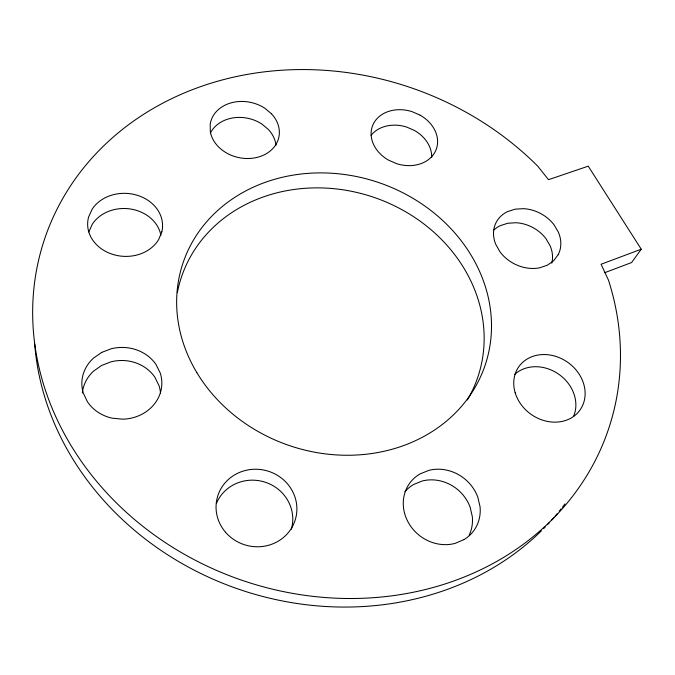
<?xml version="1.0" encoding="UTF-8"?>
<svg xmlns="http://www.w3.org/2000/svg" width="675" height="675" viewBox="0 0 675 675"><rect width="100%" height="100%" fill="white"/><g stroke="black" fill="none" stroke-linecap="round" stroke-linejoin="round"><path stroke-width="1.01" d="M88.83 231.955L92.205 224.404A36.779 31.109 3.5 0 1 130.731 209.047A36.779 31.109 3.5 0 1 160.937 235.389M641.25 249.21L601.071 264.246L608.479 280.142A297.557 260.373 18.8 0 1 304.231 595.232A297.557 260.373 18.8 0 1 60.548 202.466A297.557 260.373 18.8 0 1 537.789 166.21L548.53 179.685L588.237 166.168L641.25 249.21L631.614 262.541L604.581 272.742M565 503.896A291.786 256.863 18.8 0 1 562.469 507.203M561.187 508.849A291.786 256.863 18.8 0 1 559.221 511.287M557.212 513.717A291.786 256.863 18.8 0 1 555.171 516.122M553.795 517.708A291.786 256.863 18.8 0 1 551.694 520.079M549.56 522.416A291.786 256.863 18.8 0 1 547.391 524.737M545.189 527.023A291.786 256.863 18.8 0 1 543.704 528.542M541.443 530.786A291.786 256.863 18.8 0 1 231.879 586.778A291.786 256.863 18.8 0 1 34.729 344.183M82.358 393.036A39.192 35.319 -2 0 1 93.656 371.056L101.697 365.411L111.037 361.817A39.192 35.319 -2 0 1 154.862 377.207L158.971 385.518A39.192 35.319 -2 0 1 160.523 393.533M177.373 292.503A156.406 137.059 18.8 0 1 378.262 198.897A156.406 137.059 18.8 0 1 467.378 399.938M404.941 491.712A39.083 35.665 39.7 0 1 413.623 484.49L422.331 480.971A39.083 35.665 39.7 0 1 470.121 507.144L472.323 516.662A39.083 35.665 39.7 0 1 469.142 535.224M514.612 374.473A36.762 31.404 35.5 0 1 559.111 374.49A36.762 31.404 35.5 0 1 573.48 416.576M371.081 135.321A33.353 26.857 19.6 0 1 406.654 127.06L414.517 130.494A33.353 26.857 19.6 0 1 431.663 157.579M210.414 133.051A34.315 27.937 11.4 0 1 262.035 124.158L268.431 129.549A34.315 27.937 11.4 0 1 275.999 145.252M216.413 503.407A39.698 37.994 14.6 0 1 265.823 482.423A39.698 37.994 14.6 0 1 291.347 529.217M493.957 229.922A34.332 28.088 27.8 0 1 500.234 225.695L507.769 223.248L516.08 222.733A34.332 28.088 27.8 0 1 546.008 238.739L550.184 245.945A34.332 28.088 27.8 0 1 551.77 263.233M161.823 231.863L158.65 239.583A37.496 31.514 3.8 0 1 112.413 254.281A37.496 31.514 3.8 0 1 88.611 216.996L92.053 209.351A37.496 31.514 3.8 0 1 137.801 195.446A37.496 31.514 3.8 0 1 161.823 231.863M558.174 254.703L553.702 260.693L547.383 265.174L539.654 267.815A34.965 28.401 27.6 0 1 499.88 251.674L495.686 244.198A34.965 28.401 27.6 0 1 507.524 211.621L515.185 209.157L523.631 208.668A34.965 28.401 27.6 0 1 554.124 224.927L558.394 232.225A34.965 28.401 27.6 0 1 558.174 254.703M101.739 352.384L93.53 358.096A40.002 35.885 -1.3 0 0 83.236 392.884L87.32 401.6A40.002 35.885 -1.3 0 0 112.168 418.171L122.698 419.183A40.002 35.885 -1.3 0 0 160.186 372.904L155.984 364.458A40.002 35.885 -1.3 0 0 111.265 348.756L101.739 352.384M464.155 539.528L455.186 543.358A39.884 36.239 39 0 1 407.565 521.041A39.884 36.239 39 0 1 420.095 473.892L428.962 470.332A39.884 36.239 39 0 1 477.765 497.002L480.043 506.689A39.884 36.239 39 0 1 464.155 539.528M420.086 115.147L412.079 111.653A33.953 27.127 19.6 0 0 373.309 124.04A33.953 27.127 19.6 0 0 388.471 160.102L396.681 163.696A33.953 27.127 19.6 0 0 435.443 151.208A33.953 27.127 19.6 0 0 420.086 115.147M271.493 113.805L264.971 108.329A34.948 28.232 11.6 0 0 210.203 124.242L210.322 131.709A34.948 28.232 11.6 0 0 258.685 156.963A34.948 28.232 11.6 0 0 271.493 113.805M225.56 532.271A40.542 38.635 15 0 0 294.486 522.062A40.542 38.635 15 0 0 249.362 469.69A40.542 38.635 15 0 0 225.56 532.271M515.168 392.757A37.479 31.818 35.2 0 0 575.252 415.159A37.479 31.818 35.2 0 0 557.896 357.117A37.479 31.818 35.2 0 0 515.168 392.757M196.838 372.592A159.469 138.881 18.9 0 0 469.505 396.098A159.469 138.881 18.9 0 0 335.914 173.551A159.469 138.881 18.9 0 0 196.838 372.592"/></g></svg>
